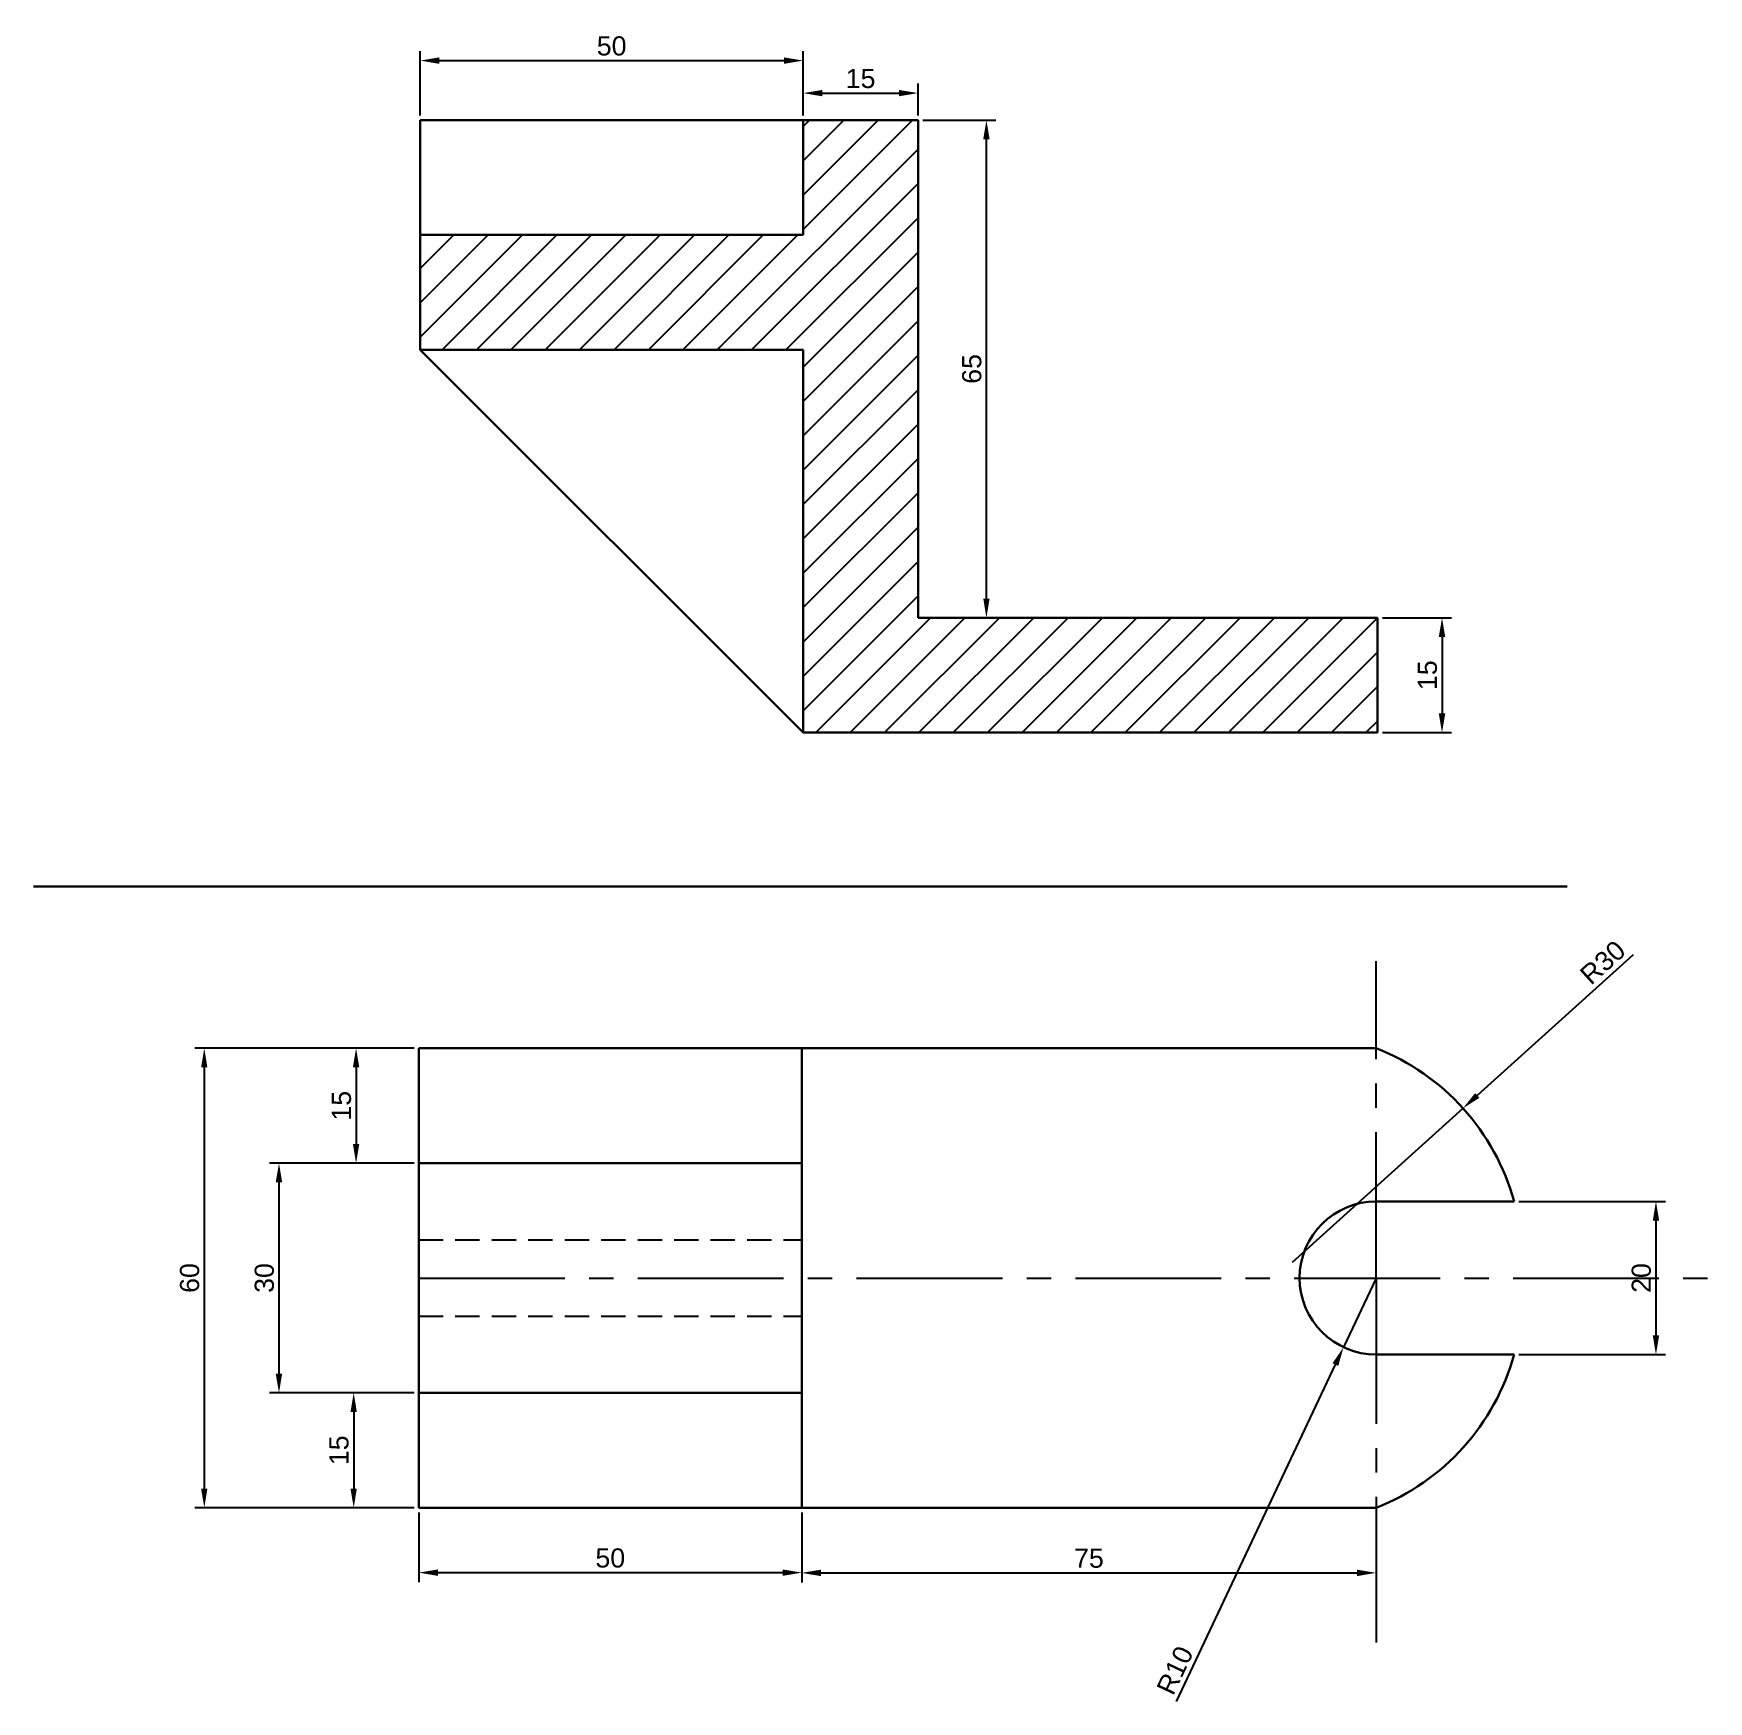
# Model space of a CAD drawing. Header units: millimetres. Extents: x 2700 to 2918, y 2293 to 2511.
import ezdxf

# ---------------------------------------------------------------- set-up
doc = ezdxf.new("R2010")
doc.units = ezdxf.units.MM
doc.linetypes.add('CENTER2', pattern=[28.575, 19.05, -3.175, 3.175, -3.175])
doc.linetypes.add('HIDDEN2', pattern=[4.7625, 3.175, -1.5875])
doc.layers.get('0').update_dxf_attribs({"lineweight": 30})
for name, color, linetype, lineweight in [('Center', 1, 'CENTER2', 25), ('Dimension', 3, 'Continuous', 25), ('Hatched', 4, 'Continuous', 25), ('Hidden', 253, 'HIDDEN2', 25)]:
    doc.layers.add(name, color=color, linetype=linetype, lineweight=lineweight)
doc.styles.get("Standard").update_dxf_attribs({"font": 'arial.ttf'})
doc.dimstyles.new('ISO-25', dxfattribs={"dimtxt": 2.5, "dimasz": 2.5, "dimexe": 1.25, "dimexo": 0.625, "dimtad": 1, "dimtxsty": 'Standard', "dimcen": 2.5, "dimadec": 0, "dimazin": 0, "dimtfac": 1, "dimtmove": 0, "dimatfit": 3, "dimfxl": 1, "dimarcsym": 0})

# ---------------------------------------------------------------- blocks, each defined once
blk = doc.blocks.new('*D1')
at = {"layer": 'Defpoints', "color": 0, "transparency": 16777216}
for p in [(2815.01, 2503.51), (2800.01, 2499.99), (2815.01, 2499.99)]:
    blk.add_point(p, dxfattribs=at)
at = {"layer": 'Dimension', "color": 0, "lineweight": -2, "transparency": 16777216}
for p, q in [((2800.01, 2500.61), (2800.01, 2504.76)), ((2815.01, 2500.61), (2815.01, 2504.76)), ((2802.51, 2503.51), (2812.51, 2503.51))]:
    blk.add_line(p, q, dxfattribs=at)
at = {"layer": 'Dimension', "color": 0, "transparency": 16777216}
for points in [[(2802.51, 2503.93), (2802.51, 2503.1), (2800.01, 2503.51)], [(2812.51, 2503.93), (2812.51, 2503.1), (2815.01, 2503.51)]]:
    blk.add_solid(points, dxfattribs=at)
at = {"layer": 'Dimension', "color": 0, "transparency": 16777216, "insert": (2807.51, 2505.41), "char_height": 2.5, "attachment_point": 5}
blk.add_mtext('15', dxfattribs=at)
blk = doc.blocks.new('*D2')
at = {"layer": 'Defpoints', "color": 0, "transparency": 16777216}
for p in [(2815.01, 2499.99), (2823.94, 2499.99), (2815.01, 2434.99)]:
    blk.add_point(p, dxfattribs=at)
at = {"layer": 'Dimension', "color": 0, "lineweight": -2, "transparency": 16777216}
for p, q in [((2815.64, 2499.99), (2825.19, 2499.99)), ((2823.94, 2437.49), (2823.94, 2497.49)), ((2815.64, 2434.99), (2825.19, 2434.99))]:
    blk.add_line(p, q, dxfattribs=at)
at = {"layer": 'Dimension', "color": 0, "transparency": 16777216}
for points in [[(2823.53, 2497.49), (2824.36, 2497.49), (2823.94, 2499.99)], [(2823.53, 2437.49), (2824.36, 2437.49), (2823.94, 2434.99)]]:
    blk.add_solid(points, dxfattribs=at)
at = {"layer": 'Dimension', "color": 0, "transparency": 16777216, "insert": (2822.04, 2467.49), "char_height": 2.5, "attachment_point": 5, "rotation": 90}
blk.add_mtext('65', dxfattribs=at)
blk = doc.blocks.new('*D3')
at = {"layer": 'Defpoints', "color": 0, "transparency": 16777216}
for p in [(2875.01, 2434.99), (2875.01, 2419.99), (2883.43, 2419.99)]:
    blk.add_point(p, dxfattribs=at)
at = {"layer": 'Dimension', "color": 0, "lineweight": -2, "transparency": 16777216}
for p, q in [((2875.64, 2434.99), (2884.68, 2434.99)), ((2883.43, 2432.49), (2883.43, 2422.49)), ((2875.64, 2419.99), (2884.68, 2419.99))]:
    blk.add_line(p, q, dxfattribs=at)
at = {"layer": 'Dimension', "color": 0, "transparency": 16777216}
for points in [[(2883.01, 2432.49), (2883.85, 2432.49), (2883.43, 2434.99)], [(2883.01, 2422.49), (2883.85, 2422.49), (2883.43, 2419.99)]]:
    blk.add_solid(points, dxfattribs=at)
at = {"layer": 'Dimension', "color": 0, "transparency": 16777216, "insert": (2881.53, 2427.49), "char_height": 2.5, "attachment_point": 5, "rotation": 90}
blk.add_mtext('15', dxfattribs=at)
blk = doc.blocks.new('*D4')
at = {"layer": 'Defpoints', "color": 0, "transparency": 16777216}
for p in [(2800.01, 2507.76), (2750.01, 2499.99), (2800.01, 2499.99)]:
    blk.add_point(p, dxfattribs=at)
at = {"layer": 'Dimension', "color": 0, "lineweight": -2, "transparency": 16777216}
for p, q in [((2750.01, 2500.61), (2750.01, 2509.01)), ((2800.01, 2500.61), (2800.01, 2509.01)), ((2752.51, 2507.76), (2797.51, 2507.76))]:
    blk.add_line(p, q, dxfattribs=at)
at = {"layer": 'Dimension', "color": 0, "transparency": 16777216}
for points in [[(2752.51, 2508.18), (2752.51, 2507.34), (2750.01, 2507.76)], [(2797.51, 2508.18), (2797.51, 2507.34), (2800.01, 2507.76)]]:
    blk.add_solid(points, dxfattribs=at)
at = {"layer": 'Dimension', "color": 0, "transparency": 16777216, "insert": (2775.01, 2509.66), "char_height": 2.5, "attachment_point": 5}
blk.add_mtext('50', dxfattribs=at)
blk = doc.blocks.new('*D5')
at = {"layer": 'Defpoints', "color": 0, "transparency": 16777216}
for p in [(2749.83, 2378.76), (2741.64, 2363.76), (2749.83, 2363.76)]:
    blk.add_point(p, dxfattribs=at)
at = {"layer": 'Dimension', "color": 0, "lineweight": -2, "transparency": 16777216}
for p, q in [((2749.21, 2378.76), (2740.39, 2378.76)), ((2741.64, 2376.26), (2741.64, 2366.26)), ((2749.21, 2363.76), (2740.39, 2363.76))]:
    blk.add_line(p, q, dxfattribs=at)
at = {"layer": 'Dimension', "color": 0, "transparency": 16777216}
for points in [[(2741.22, 2376.26), (2742.06, 2376.26), (2741.64, 2378.76)], [(2741.22, 2366.26), (2742.06, 2366.26), (2741.64, 2363.76)]]:
    blk.add_solid(points, dxfattribs=at)
at = {"layer": 'Dimension', "color": 0, "transparency": 16777216, "insert": (2739.74, 2371.26), "char_height": 2.5, "attachment_point": 5, "rotation": 90}
blk.add_mtext('15', dxfattribs=at)
blk = doc.blocks.new('*D6')
at = {"layer": 'Defpoints', "color": 0, "transparency": 16777216}
for p in [(2749.83, 2333.76), (2741.33, 2318.76), (2749.83, 2318.76)]:
    blk.add_point(p, dxfattribs=at)
at = {"layer": 'Dimension', "color": 0, "lineweight": -2, "transparency": 16777216}
for p, q in [((2749.21, 2333.76), (2740.08, 2333.76)), ((2741.33, 2331.26), (2741.33, 2321.26)), ((2749.21, 2318.76), (2740.08, 2318.76))]:
    blk.add_line(p, q, dxfattribs=at)
at = {"layer": 'Dimension', "color": 0, "transparency": 16777216}
for points in [[(2740.91, 2331.26), (2741.74, 2331.26), (2741.33, 2333.76)], [(2740.91, 2321.26), (2741.74, 2321.26), (2741.33, 2318.76)]]:
    blk.add_solid(points, dxfattribs=at)
at = {"layer": 'Dimension', "color": 0, "transparency": 16777216, "insert": (2739.42, 2326.26), "char_height": 2.5, "attachment_point": 5, "rotation": 90}
blk.add_mtext('15', dxfattribs=at)
blk = doc.blocks.new('*D7')
at = {"layer": 'Defpoints', "color": 0, "transparency": 16777216}
for p in [(2749.83, 2363.76), (2731.57, 2333.76), (2749.83, 2333.76)]:
    blk.add_point(p, dxfattribs=at)
at = {"layer": 'Dimension', "color": 0, "lineweight": -2, "transparency": 16777216}
for p, q in [((2749.21, 2363.76), (2730.32, 2363.76)), ((2731.57, 2361.26), (2731.57, 2336.26)), ((2749.21, 2333.76), (2730.32, 2333.76))]:
    blk.add_line(p, q, dxfattribs=at)
at = {"layer": 'Dimension', "color": 0, "transparency": 16777216}
for points in [[(2731.15, 2361.26), (2731.99, 2361.26), (2731.57, 2363.76)], [(2731.15, 2336.26), (2731.99, 2336.26), (2731.57, 2333.76)]]:
    blk.add_solid(points, dxfattribs=at)
at = {"layer": 'Dimension', "color": 0, "transparency": 16777216, "insert": (2729.67, 2348.76), "char_height": 2.5, "attachment_point": 5, "rotation": 90}
blk.add_mtext('30', dxfattribs=at)
blk = doc.blocks.new('*D8')
at = {"layer": 'Defpoints', "color": 0, "transparency": 16777216}
for p in [(2749.83, 2378.76), (2721.82, 2318.76), (2749.83, 2318.76)]:
    blk.add_point(p, dxfattribs=at)
at = {"layer": 'Dimension', "color": 0, "lineweight": -2, "transparency": 16777216}
for p, q in [((2749.21, 2378.76), (2720.57, 2378.76)), ((2721.82, 2376.26), (2721.82, 2321.26)), ((2749.21, 2318.76), (2720.57, 2318.76))]:
    blk.add_line(p, q, dxfattribs=at)
at = {"layer": 'Dimension', "color": 0, "transparency": 16777216}
for points in [[(2721.4, 2376.26), (2722.23, 2376.26), (2721.82, 2378.76)], [(2721.4, 2321.26), (2722.23, 2321.26), (2721.82, 2318.76)]]:
    blk.add_solid(points, dxfattribs=at)
at = {"layer": 'Dimension', "color": 0, "transparency": 16777216, "insert": (2719.91, 2348.76), "char_height": 2.5, "attachment_point": 5, "rotation": 90}
blk.add_mtext('60', dxfattribs=at)
blk = doc.blocks.new('*D9')
at = {"layer": 'Defpoints', "color": 0, "transparency": 16777216}
for p in [(2749.83, 2318.76), (2799.83, 2318.76), (2799.83, 2310.28)]:
    blk.add_point(p, dxfattribs=at)
at = {"layer": 'Dimension', "color": 0, "lineweight": -2, "transparency": 16777216}
for p, q in [((2749.83, 2318.14), (2749.83, 2309.03)), ((2799.83, 2318.14), (2799.83, 2309.03)), ((2752.33, 2310.28), (2797.33, 2310.28))]:
    blk.add_line(p, q, dxfattribs=at)
at = {"layer": 'Dimension', "color": 0, "transparency": 16777216}
for points in [[(2752.33, 2310.7), (2752.33, 2309.86), (2749.83, 2310.28)], [(2797.33, 2310.7), (2797.33, 2309.86), (2799.83, 2310.28)]]:
    blk.add_solid(points, dxfattribs=at)
at = {"layer": 'Dimension', "color": 0, "transparency": 16777216, "insert": (2774.83, 2312.18), "char_height": 2.5, "attachment_point": 5}
blk.add_mtext('50', dxfattribs=at)
blk = doc.blocks.new('*D10')
at = {"layer": 'Defpoints', "color": 0, "transparency": 16777216}
for p in [(2799.83, 2318.76), (2874.83, 2318.76), (2874.83, 2310.25)]:
    blk.add_point(p, dxfattribs=at)
at = {"layer": 'Dimension', "color": 0, "lineweight": -2, "transparency": 16777216}
for p, q in [((2799.83, 2318.14), (2799.83, 2309)), ((2874.83, 2318.14), (2874.83, 2309)), ((2802.33, 2310.25), (2872.33, 2310.25))]:
    blk.add_line(p, q, dxfattribs=at)
at = {"layer": 'Dimension', "color": 0, "transparency": 16777216}
for points in [[(2802.33, 2310.67), (2802.33, 2309.83), (2799.83, 2310.25)], [(2872.33, 2310.67), (2872.33, 2309.83), (2874.83, 2310.25)]]:
    blk.add_solid(points, dxfattribs=at)
at = {"layer": 'Dimension', "color": 0, "transparency": 16777216, "insert": (2837.33, 2312.15), "char_height": 2.5, "attachment_point": 5}
blk.add_mtext('75', dxfattribs=at)
blk = doc.blocks.new('*D12')
at = {"layer": 'Defpoints', "color": 0, "transparency": 16777216}
for p in [(2892.83, 2358.76), (2892.83, 2338.76), (2911.36, 2338.76)]:
    blk.add_point(p, dxfattribs=at)
at = {"layer": 'Dimension', "color": 0, "lineweight": -2, "transparency": 16777216}
for p, q in [((2893.46, 2358.76), (2912.61, 2358.76)), ((2911.36, 2356.26), (2911.36, 2341.26)), ((2893.46, 2338.76), (2912.61, 2338.76))]:
    blk.add_line(p, q, dxfattribs=at)
at = {"layer": 'Dimension', "color": 0, "transparency": 16777216}
for points in [[(2910.95, 2356.26), (2911.78, 2356.26), (2911.36, 2358.76)], [(2910.95, 2341.26), (2911.78, 2341.26), (2911.36, 2338.76)]]:
    blk.add_solid(points, dxfattribs=at)
at = {"layer": 'Dimension', "color": 0, "transparency": 16777216, "insert": (2909.46, 2348.76), "char_height": 2.5, "attachment_point": 5, "rotation": 90}
blk.add_mtext('20', dxfattribs=at)
blk = doc.blocks.new('*D14')
at = {"layer": 'Defpoints', "color": 0, "transparency": 16777216}
for p in [(2874.83, 2348.76), (2870.57, 2339.72)]:
    blk.add_point(p, dxfattribs=at)
at = {"layer": 'Dimension', "color": 0, "lineweight": -2, "transparency": 16777216}
for p, q in [((2874.83, 2348.76), (2870.57, 2339.72)), ((2848.75, 2293.45), (2869.5, 2337.46))]:
    blk.add_line(p, q, dxfattribs=at)
at = {"layer": 'Dimension', "color": 0, "transparency": 16777216}
blk.add_solid([(2869.13, 2337.63), (2869.88, 2337.28), (2870.57, 2339.72)], dxfattribs=at)
at = {"layer": 'Dimension', "color": 0, "transparency": 16777216, "insert": (2848.57, 2297.52), "char_height": 2.5, "attachment_point": 5, "rotation": 64.7542}
blk.add_mtext('R10', dxfattribs=at)
blk = doc.blocks.new('*D15')
at = {"layer": 'Defpoints', "color": 0, "transparency": 16777216}
for p in [(2886.17, 2370.93), (2863.9, 2350.82)]:
    blk.add_point(p, dxfattribs=at)
at = {"layer": 'Dimension', "color": 0, "lineweight": -2, "transparency": 16777216}
for p, q in [((2908.38, 2390.97), (2888.03, 2372.6)), ((2863.9, 2350.82), (2886.17, 2370.93))]:
    blk.add_line(p, q, dxfattribs=at)
at = {"layer": 'Dimension', "color": 0, "transparency": 16777216}
blk.add_solid([(2887.75, 2372.91), (2888.31, 2372.29), (2886.17, 2370.93)], dxfattribs=at)
at = {"layer": 'Dimension', "color": 0, "transparency": 16777216, "insert": (2904.42, 2389.97), "char_height": 2.5, "attachment_point": 5, "rotation": 42.0757}
blk.add_mtext('R30', dxfattribs=at)

msp = doc.modelspace()

# ---------------------------------------------------------------- hatches: boundary and pattern name
at = {"layer": 'Hatched'}
h = msp.add_hatch(dxfattribs=at)
h.set_pattern_fill('ANSI31', color=256)
h.paths.add_polyline_path([(2815.011, 2499.989), (2800.011, 2499.989), (2800.011, 2484.989), (2750.011, 2484.989), (2750.011, 2469.989), (2800.011, 2469.989), (2800.011, 2419.989), (2875.011, 2419.989), (2875.011, 2434.989), (2815.011, 2434.989)])

# ---------------------------------------------------------------- linework, layer by layer
for p, q in [((2750.011, 2499.989), (2800.011, 2499.989)), ((2750.011, 2499.989), (2750.011, 2484.989)), ((2800.011, 2499.989), (2815.011, 2499.989)), ((2800.011, 2484.989), (2800.011, 2499.989)), ((2815.011, 2499.989), (2815.011, 2434.989)), ((2750.011, 2484.989), (2800.011, 2484.989)), ((2750.011, 2484.989), (2750.011, 2469.989)), ((2750.011, 2469.989), (2800.011, 2469.989)), ((2750.011, 2469.989), (2800.011, 2419.989)), ((2800.011, 2469.989), (2800.011, 2419.989)), ((2815.011, 2434.989), (2875.011, 2434.989)), ((2875.011, 2434.989), (2875.011, 2419.989)), ((2800.011, 2419.989), (2875.011, 2419.989)), ((2749.834, 2378.761), (2749.834, 2318.761)), ((2749.834, 2378.761), (2874.834, 2378.761)), ((2799.834, 2318.761), (2799.834, 2378.761)), ((2749.834, 2363.761), (2799.834, 2363.761)), ((2874.834, 2358.761), (2892.834, 2358.761)), ((2874.834, 2338.761), (2892.834, 2338.761)), ((2749.834, 2333.761), (2799.834, 2333.761)), ((2749.834, 2318.761), (2799.834, 2318.761)), ((2799.834, 2318.761), (2874.834, 2318.761))]:
    msp.add_line(p, q)
at = {"color": 2}
msp.add_line((2699.521, 2399.892), (2899.79, 2399.892), dxfattribs=at)
for centre, radius, start, end in [((2863.903, 2350.823), 30, 15.34267, 68.63176), ((2874.834, 2348.761), 10, 90, 270), ((2863.903, 2346.699), 30, 291.36824, 344.65733)]:
    msp.add_arc(centre, radius, start, end)
at = {"layer": 'Center'}
for p, q in [((2874.834, 2348.761), (2874.834, 2390.128)), ((2749.834, 2348.761), (2918.223, 2348.761)), ((2874.834, 2348.761), (2874.834, 2299.229))]:
    msp.add_line(p, q, dxfattribs=at)
at = {"layer": 'Hidden'}
for p, q in [((2749.834, 2353.761), (2799.834, 2353.761)), ((2749.834, 2343.761), (2799.834, 2343.761))]:
    msp.add_line(p, q, dxfattribs=at)

# ---------------------------------------------------------------- dimensions: what is measured, and where the dimension line sits
at = {"layer": 'Dimension'}
for base, p1, p2, picture, middle in [((2800.011, 2507.759), (2750.011, 2499.989), (2800.011, 2499.989), '*D4', (2775.011, 2509.66)), ((2815.011, 2503.512), (2800.011, 2499.989), (2815.011, 2499.989), '*D1', (2807.511, 2505.413)), ((2799.834, 2310.279), (2749.834, 2318.761), (2799.834, 2318.761), '*D9', (2774.834, 2312.18)), ((2874.834, 2310.251), (2799.834, 2318.761), (2874.834, 2318.761), '*D10', (2837.334, 2312.148))]:
    dim = msp.add_linear_dim(base=base, p1=p1, p2=p2, dimstyle='ISO-25', dxfattribs=at)
    dim.commit()
    dim.dimension.update_dxf_attribs({"geometry": picture, "text_midpoint": middle})
for base, p1, p2, picture, middle in [((2823.942, 2499.989), (2815.011, 2434.989), (2815.011, 2499.989), '*D2', (2822.041, 2467.489)), ((2883.429, 2419.989), (2875.011, 2434.989), (2875.011, 2419.989), '*D3', (2881.528, 2427.489)), ((2721.816, 2318.761), (2749.834, 2378.761), (2749.834, 2318.761), '*D8', (2719.915, 2348.761)), ((2731.571, 2333.761), (2749.834, 2363.761), (2749.834, 2333.761), '*D7', (2729.669, 2348.761)), ((2911.364, 2338.761), (2892.834, 2358.761), (2892.834, 2338.761), '*D12', (2909.462, 2348.761)), ((2741.326, 2318.761), (2749.834, 2333.761), (2749.834, 2318.761), '*D6', (2739.425, 2326.261))]:
    dim = msp.add_linear_dim(base=base, p1=p1, p2=p2, angle=90, dimstyle='ISO-25', dxfattribs=at)
    dim.commit()
    dim.dimension.update_dxf_attribs({"geometry": picture, "text_midpoint": middle})
for center, mpoint, picture, middle in [((2863.903, 2350.823), (2886.171, 2370.927), '*D15', (2905.697, 2388.555)), ((2874.834, 2348.761), (2870.569, 2339.716), '*D14', (2850.291, 2296.713))]:
    dim = msp.add_radius_dim(center=center, mpoint=mpoint, dimstyle='ISO-25', dxfattribs=at)
    dim.commit()
    dim.dimension.update_dxf_attribs({"geometry": picture, "text_midpoint": middle, "dimtype": 164})
dim = msp.add_linear_dim(base=(2741.641, 2363.761), p1=(2749.834, 2378.761), p2=(2749.834, 2363.761), angle=90, dimstyle='ISO-25', dxfattribs=at)
dim.commit()
dim.dimension.update_dxf_attribs({"geometry": '*D5', "text_midpoint": (2741.641, 2371.261), "dimtype": 160})

doc.saveas('drawing.dxf')
